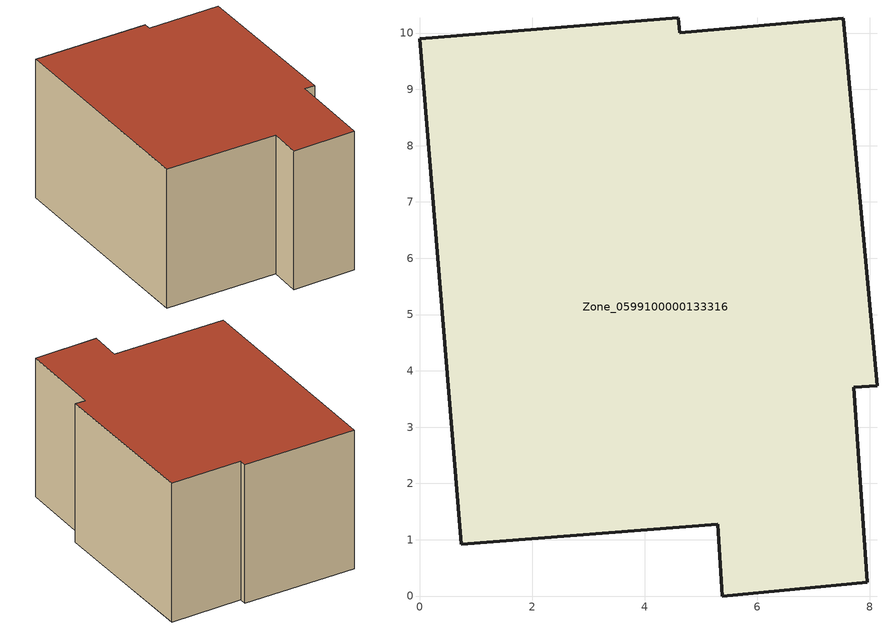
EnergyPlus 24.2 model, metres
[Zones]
Zone_0599100000133316
 floor ground (C_G): 7.71,3.71 7.95,0.25 5.38,0 5.3,1.28 0.74,0.92 0,9.9 4.6,10.27 4.62,10.01 7.53,10.26 8.12,3.73 z0
 wall outside (C_F): 0.74,0.92 5.3,1.28 5.38,0 7.95,0.25 7.71,3.71 8.12,3.73 7.53,10.26 4.62,10.01 4.6,10.27 0,9.9 0.74,0.92 z0:5.81
 roof outside (C_R): 7.53,10.26 4.62,10.01 4.6,10.27 0,9.9 0.74,0.92 5.3,1.28 5.38,0 7.95,0.25 7.71,3.71 8.12,3.73 z5.81
[BUILDING]
Pand.0599100000133316: North Axis=0; Terrain=City; Loads Convergence Tolerance Value=0.04; Temperature Convergence Tolerance Value=0.4; Solar Distribution=FullExterior; Maximum Number of Warmup Days=25; Minimum Number of Warmup Days=1
[Site:Location]
Rotterdam.The.Hague.AP_ZH_NLD Design_Conditions: Latitude=51.96; Longitude=4.45; Time Zone=1; Elevation=-4.5
[SITE:GROUNDTEMPERATURE:BUILDINGSURFACE]
18, 18, 18, 18, 18, 18, 18, 18, 18, 18, 18, 18
[MATERIAL] Thermal Absorptance=0.9; Solar Absorptance=0.7; Visible Absorptance=0.7
Name | Roughness | Thickness | Conductivity | Density | Specific Heat
G.TC.1946-1964 | MediumSmooth | 0.15 | 1 | 540 | 1210
F.TC.1946-1964 | Rough | 0.3 | 0.857143 | 1920 | 840
R.TC.1946-1964 | MediumRough | 0.2 | 0.235294 | 1500 | 1000
[CONSTRUCTION]
C_G: G.TC.1946-1964
C_F: F.TC.1946-1964
C_R: R.TC.1946-1964
[ZONE]
Zone_0599100000133316: Type=1; Multiplier=1; Ceiling Height=Autocalculate; Volume=Autocalculate; Floor Area=autocalculate; Part of Total Floor Area=Yes
[ZONEINFILTRATION:DESIGNFLOWRATE]
Infil_Zone_0599100000133316: Zone or ZoneList or Space or SpaceList=Zone_0599100000133316; Schedule=AlwaysOn; Design Flow Rate Calculation Method=Flow/Area; Flow Rate per Floor Area=0.003; Constant Term Coefficient=1; Temperature Term Coefficient=0; Velocity Term Coefficient=0; Velocity Squared Term Coefficient=0
[HVACTEMPLATE:ZONE:IDEALLOADSAIRSYSTEM]
Zone_0599100000133316: Maximum Heating Supply Air Temperature=50; Minimum Cooling Supply Air Temperature=13; Maximum Heating Supply Air Humidity Ratio=0.0156; Minimum Cooling Supply Air Humidity Ratio=0.0077; Heating Limit=NoLimit; Cooling Limit=NoLimit; Dehumidification Control Type=ConstantSensibleHeatRatio; Cooling Sensible Heat Ratio=0.7; Dehumidification Setpoint=60; Humidification Control Type=None; Humidification Setpoint=30; Outdoor Air Method=None; Outdoor Air Flow Rate per Person=0.00944; Outdoor Air Flow Rate per Zone Floor Area=0; Outdoor Air Flow Rate per Zone=0; Demand Controlled Ventilation Type=None; Outdoor Air Economizer Type=NoEconomizer; Heat Recovery Type=None; Sensible Heat Recovery Effectiveness=0.7; Latent Heat Recovery Effectiveness=0.65
[ZONECONTROL:THERMOSTAT]
ThermostatControl_Zone_0599100000133316: Zone or ZoneList=Zone_0599100000133316; Control Type Schedule=DualSetpointControlType; Control 1=Thermostat_Zone_0599100000133316; Temperature Difference Between Cutout And Setpoint=0
[THERMOSTATSETPOINT:DUALSETPOINT]
Thermostat_Zone_0599100000133316: Heating Setpoint Temperature Schedule=HeatingSetpoint_Zone_0599100000133316; Cooling Setpoint Temperature Schedule=CoolingSetpoint_Zone_0599100000133316
[SCHEDULE:COMPACT]
HeatingSetpoint_Zone_0599100000133316: Through: 12/31, For: AllDays, Until: 24:00, 21
CoolingSetpoint_Zone_0599100000133316: Through: 12/31, For: AllDays, Until: 24:00, 24
DualSetpointControlType: Through: 12/31, For: AllDays, Until: 24:00, 4
AlwaysOn: Through: 12/31, For: AllDays, Until: 24:00, 1
